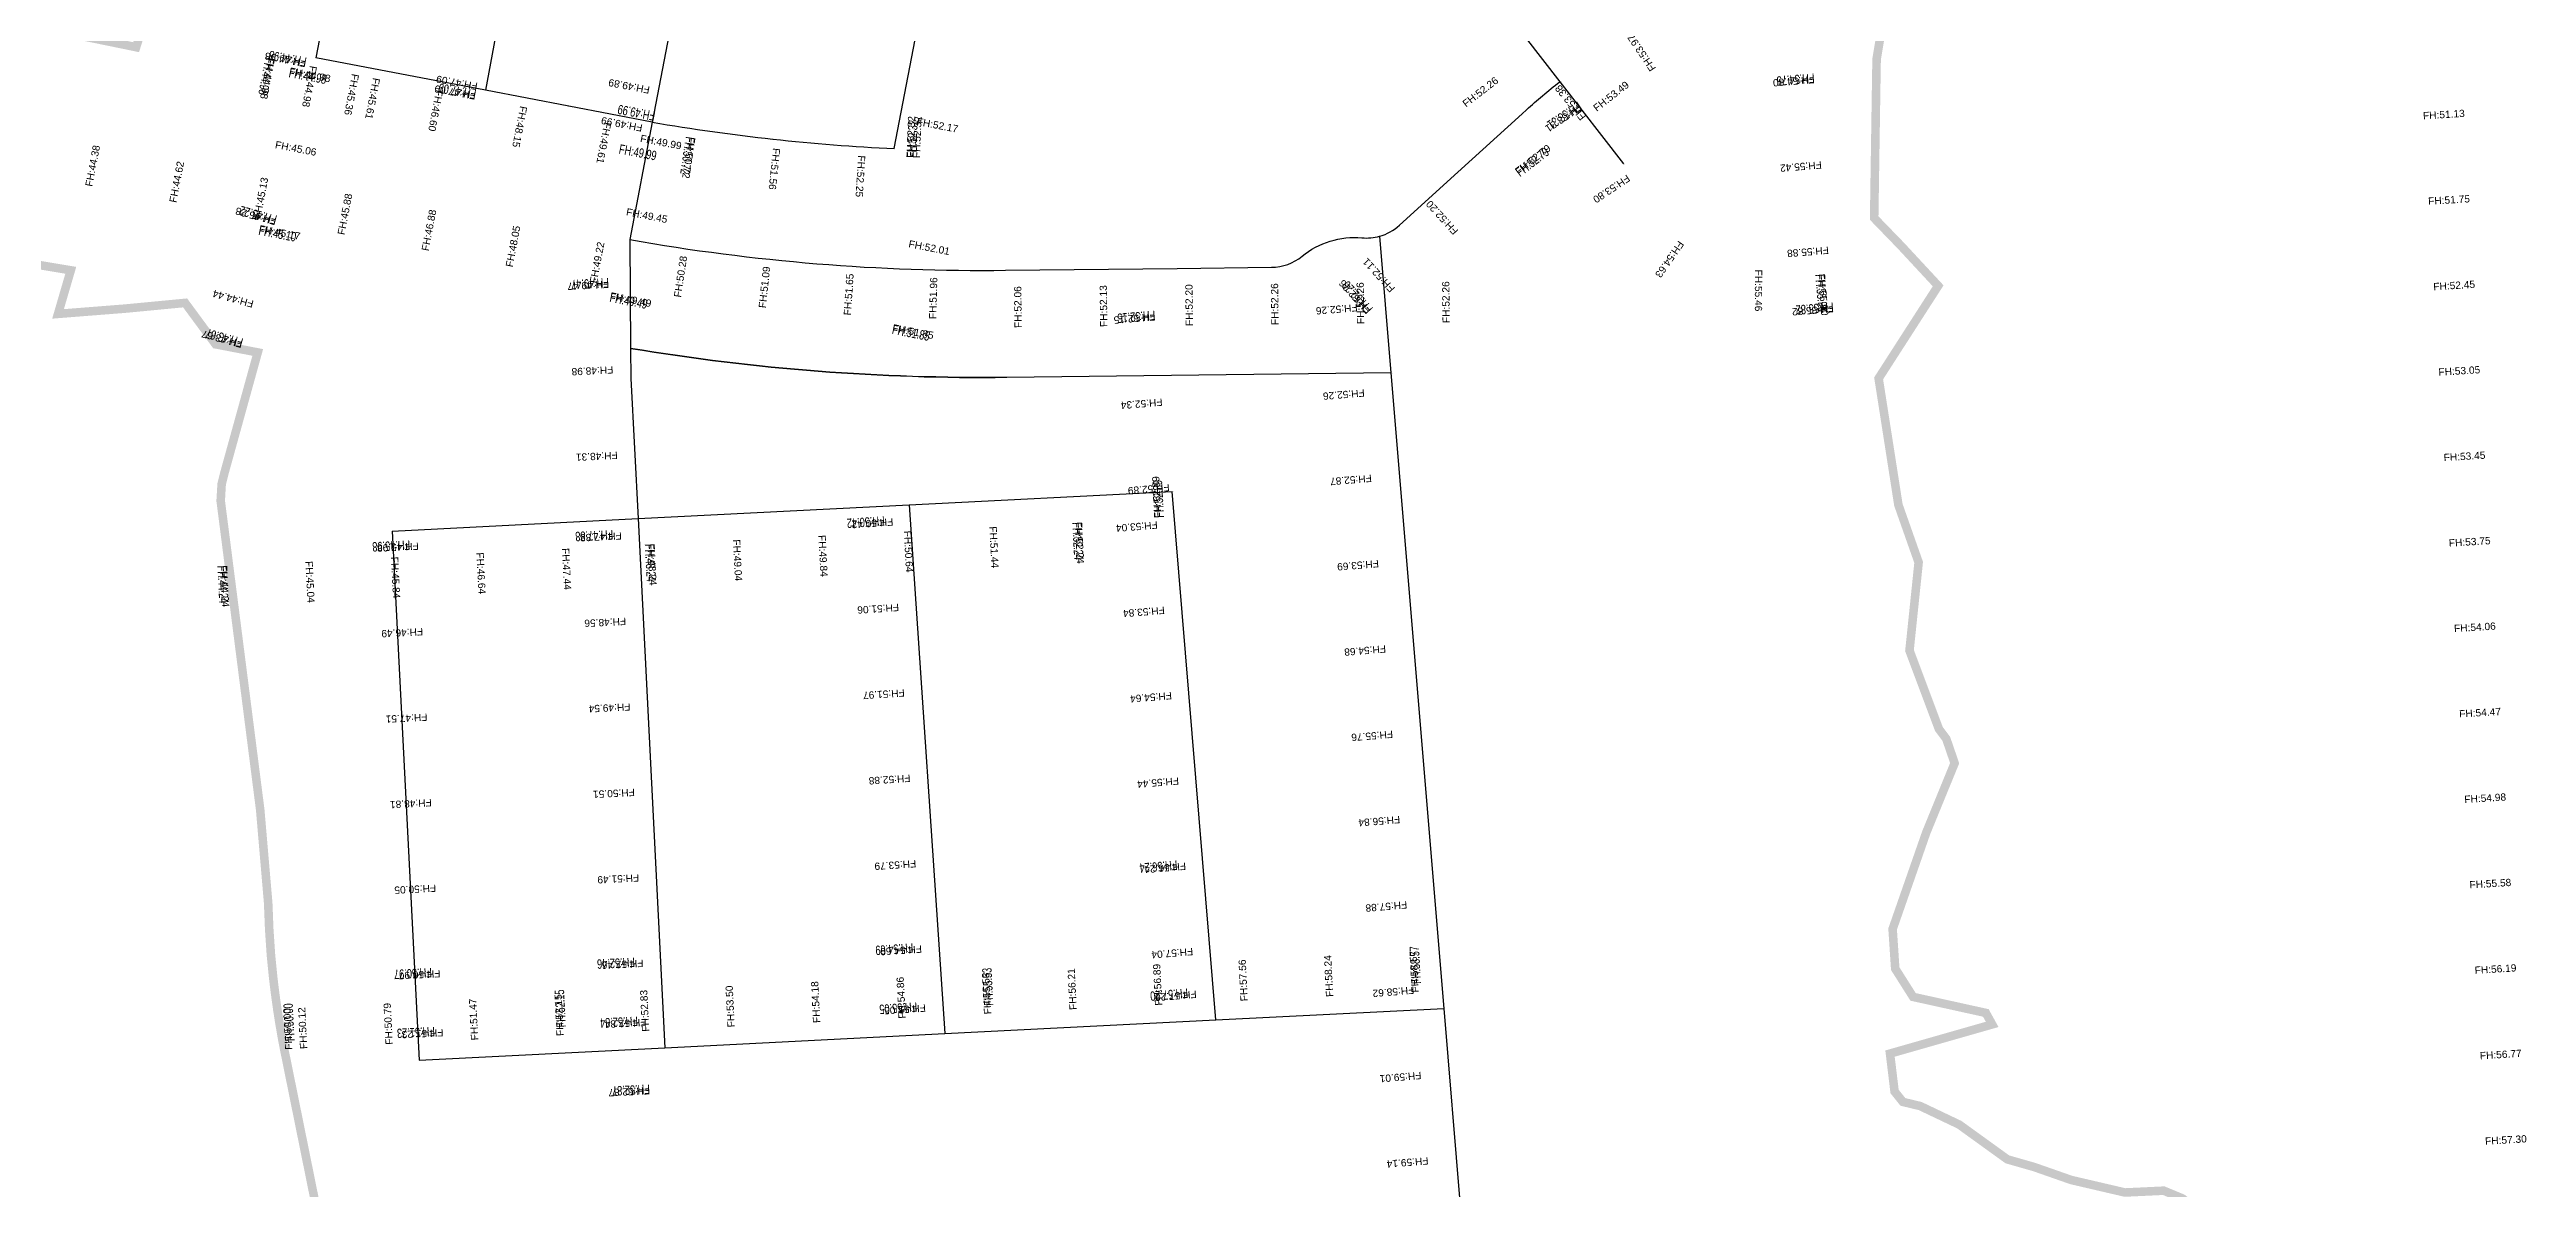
# Model space of a CAD drawing. Header units: millimetres. Extents: x 227572 to 269266, y 328772 to 433188.
# Drawn here: x 238001 to 238580, y 431996 to 432262 of the extents above; entities that cross this region are included whole.
import ezdxf
from ezdxf.enums import TextEntityAlignment as Align

# ---------------------------------------------------------------- set-up
doc = ezdxf.new("R2010")
doc.units = ezdxf.units.MM
doc.linetypes.add('PHANTOM2', pattern=[1.25, 0.625, -0.125, 0.125, -0.125, 0.125, -0.125])
for name, color, linetype in [('+++New_지구계(1안)', 1, 'Continuous'), ('L_diameter', 3, 'Continuous'), ('L_FH', 5, 'Continuous'), ('L_Junction', 1, 'Continuous'), ('L_pipeline', 4, 'Continuous'), ('L_Pipes', 2, 'Continuous'), ('도로체인계획고', 6, 'Continuous')]:
    doc.layers.add(name, color=color, linetype=linetype)
doc.styles.get("Standard").update_dxf_attribs({"font": 'arial.ttf'})

msp = doc.modelspace()

# ---------------------------------------------------------------- linework, layer by layer
at = {"layer": '+++New_지구계(1안)', "color": 1, "linetype": 'PHANTOM2', "ltscale": 40, "const_width": 2, "flags": 128}
for points in [[(237830.7, 432053.68), (237828.11, 432063.92), (237824.36, 432073.08), (237821.98, 432078.87), (237817.45, 432089.93), (237817.17, 432090.6), (237814.61, 432099.3), (237805.51, 432117.13), (237796.76, 432135.51), (237786.42, 432154.21), (237762.48, 432191.02), (237736.63, 432225.02), (237728.99, 432233.96), (237703.07, 432261.19), (237676.92, 432279.39), (237647.28, 432291.84), (237643.48, 432293.74), (237650.81, 432327.51), (237651.86, 432330.53), (237658.08, 432348.52), (237658.99, 432351.14), (237682.11, 432343.01), (237685.56, 432341.65), (237713.84, 432329.67), (237716.66, 432328.47), (237738.66, 432319.13), (237781.52, 432300.92), (237792.14, 432296.65), (237823.76, 432283.94), (237825.72, 432283.15), (237859.85, 432272.9), (237877.43, 432267.61), (237896.83, 432263.64), (237900.33, 432262.92), (237905.42, 432261.88), (237918.68, 432259.17), (237921.81, 432258.53), (237939.94, 432254.81), (237950.22, 432252.71), (237953.36, 432252.07), (237954.57, 432251.82), (237962.18, 432256.14), (237962.18, 432256.14), (237966.49, 432258.59), (237976.62, 432264.34), (237976.62, 432264.34), (237985.62, 432269.45), (237992.05, 432268.14), (237995.3, 432267.47), (238002.47, 432266), (238005.52, 432265.38), (238020.28, 432262.36), (238020.29, 432262.36), (238021.37, 432262.13), (238022.92, 432267.04), (238024.22, 432271.15), (238031.49, 432292.31), (238031.61, 432292.68), (238034.14, 432300.56), (238035.81, 432306.72), (238037.12, 432311.55), (238040.58, 432325.97), (238043.38, 432337.64), (238043.82, 432339.48), (238049, 432366.13), (238055.05, 432397.26), (238058.39, 432414.43), (238058.95, 432417.31), (238061.72, 432431.58), (238061.72, 432431.57), (238063.75, 432442.03), (238070.55, 432477.45), (238077.33, 432512.78), (238081.88, 432536.49), (238092.02, 432589.32), (238097.33, 432588.57), (238115.98, 432585.43), (238144.81, 432581.2), (238167.15, 432576.67), (238185.56, 432572.95), (238187.83, 432572.49), (238204.27, 432569.16), (238225.42, 432564.88), (238237.14, 432572.34), (238237.85, 432575.28), (238243.26, 432593.47), (238243.69, 432595.36), (238252.43, 432634.32), (238257.79, 432658.18), (238262.22, 432673.18), (238262.83, 432675.25), (238264.43, 432695.42), (238265.56, 432704.66), (238268.57, 432718.93), (238267.94, 432727.81), (238267.89, 432731.15), (238267.79, 432737.09), (238270.07, 432757), (238273.88, 432783.91), (238274.35, 432787.98), (238275.01, 432793.63), (238275.98, 432798.47), (238281.48, 432817.39), (238281.48, 432817.39), (238281.48, 432817.39), (238286.39, 432833.31), (238287.86, 432838.56), (238299.06, 432878.58), (238302.68, 432892.17), (238302.8, 432898.73), (238297.02, 432906.07), (238283.43, 432925.89), (238275.05, 432941.21), (238272.54, 432950.29), (238271.11, 432956.83), (238259.4, 432975.01), (238255.43, 432984.54), (238256.73, 432990.3), (238253.37, 432995.06), (238250.41, 432991.06), (238245.16, 432988.03), (238241.74, 432985.07), (238235.39, 432981.8), (238236.62, 432978.87), (238233.02, 432976.17), (238226.75, 432970.39), (238220.85, 432964.7), (238217.51, 432959.47), (238211.8, 432954.35), (238196.13, 432935.54), (238187.99, 432924.06), (238185.6, 432920.69), (238179.62, 432916.05), (238175.29, 432912.29), (238171.27, 432907.88), (238158.34, 432901.83), (238151.59, 432896.6), (238151.44, 432896.46), (238157.82, 432935.33), (238159.39, 432944.88), (238162.5, 432963.88), (238163.32, 432968.87), (238163.32, 432968.87), (238180.35, 433072.61), (238180.49, 433073.65), (238181.41, 433072.82), (238191.77, 433070.68), (238203.41, 433068.28), (238208.68, 433067.19), (238232.6, 433063.28), (238241.85, 433061.77), (238258.11, 433059.24), (238263.1, 433058.46), (238264.34, 433058.79), (238268.12, 433059.8), (238275.13, 433061.68), (238288.01, 433054.93), (238290.11, 433053.29), (238299.47, 433045.98), (238329.65, 433008.67), (238343.87, 432986.43), (238355.52, 432971.2), (238371.4, 432940.88), (238387.79, 432897.43), (238391.54, 432887.51), (238391.54, 432887.51), (238392.91, 432883.87), (238394.87, 432878.66), (238398.45, 432869.85), (238398.99, 432869.08), (238420.71, 432837.94), (238444.42, 432821.37), (238463.28, 432813.68), (238480.85, 432807.02), (238483.78, 432806.21), (238483.83, 432805.77), (238484.79, 432805.37), (238490.12, 432803.9), (238493.87, 432802.88), (238500.24, 432705.44), (238505.97, 432617.55), (238506.06, 432616.22), (238506.51, 432609.33), (238506.65, 432607.2), (238506.65, 432607.2), (238507.04, 432601.22), (238508.3, 432581.89), (238509.43, 432564.6), (238509.43, 432564.6), (238509.64, 432561.47), (238510.94, 432541.49), (238510.94, 432541.49), (238511.05, 432539.85), (238511.36, 432534.98), (238508.41, 432534.81), (238507.16, 432519.88), (238507.62, 432508.72), (238508.29, 432497.82), (238509.72, 432483.69), (238510.08, 432480.16), (238508.39, 432461.8), (238510.13, 432433.57), (238510.94, 432418.65), (238512.88, 432403.63), (238512.23, 432398.76), (238510.34, 432383.75), (238506.68, 432381.06), (238507.63, 432378.03), (238508.33, 432375.14), (238506.5, 432367.78), (238506.04, 432365.92), (238499.41, 432347.98), (238495.32, 432341.35), (238493.45, 432338.23), (238480.29, 432316.3), (238478.6, 432313.48), (238475.63, 432310.14), (238475.62, 432310.13), (238461.65, 432294.83), (238445.39, 432281.14), (238444.81, 432280.66), (238429.28, 432267.07), (238427.99, 432259.33), (238427.87, 432251.83), (238427.42, 432222.21), (238433.69, 432215.73), (238442.37, 432206.38), (238428.46, 432184.76), (238433.08, 432155.2), (238437.81, 432141.77), (238435.67, 432121.18), (238442.54, 432102.86), (238444.27, 432100.54), (238446.22, 432094.86), (238439.58, 432078.63), (238431.73, 432056.12), (238432.34, 432046.85), (238436.51, 432040.26), (238453.51, 432036.51), (238454.99, 432033.83), (238431.12, 432027.01), (238432.19, 432018.15), (238434.13, 432015.73), (238438.19, 432014.75), (238447.29, 432010.42), (238458.54, 432002.3), (238464.84, 432000.5), (238473.43, 431997.49), (238486.01, 431994.56), (238495.07, 431994.99), (238499.43, 431993.18), (238513.9, 431981.89), (238526.7, 431972.96), (238540.09, 431951.32), (238541.43, 431943.48), (238542.77, 431935.16), (238545.56, 431915.11), (238547.24, 431903.97), (238548.82, 431893.64), (238550.09, 431877.64), (238552.53, 431879.39), (238552.72, 431875.95), (238554.32, 431847.17), (238555.66, 431822.94), (238561.51, 431717.83), (238562.69, 431696.59), (238565.51, 431645.08), (238567.17, 431614.87), (238568.52, 431590.24), (238569.04, 431580.76), (238570.43, 431555.29), (238570.88, 431547.17), (238571.03, 431544.43), (238572.07, 431525.4), (238572.19, 431523.2), (238573.2, 431504.71), (238572.69, 431503.52), (238573.41, 431503.37), (238573.63, 431475.86), (238574.03, 431448.27), (238574.2, 431436.43), (238574.22, 431431.74), (238574.23, 431429.89), (238574.15, 431423.34), (238573.96, 431416.8), (238573.65, 431410.26), (238573.22, 431403.73), (238572.68, 431397.21), (238572.03, 431390.7), (238570.57, 431379.01), (238566.35, 431349.62), (238561.62, 431316.69), (238561.62, 431316.69), (238554.78, 431270.44), (238545.56, 431227.89), (238543.11, 431232.63), (238543.05, 431239.34), (238543.04, 431240), (238543, 431244.93), (238542.88, 431258.4), (238542.8, 431267.05), (238542.6, 431292.24), (238539.12, 431310.14), (238537.32, 431318.8), (238535.43, 431322.1), (238523.78, 431342.48), (238522.56, 431342.48), (238516.21, 431342.5), (238500.81, 431342.54), (238462.83, 431361.09), (238460.38, 431362.29), (238457.1, 431363.82), (238457.1, 431363.82), (238452.02, 431366.2), (238444.39, 431369.92), (238436.8, 431374.36), (238432.13, 431377.09), (238412.58, 431382), (238374.25, 431388.05), (238368.15, 431382.82), (238368.15, 431382.82), (238318.78, 431340.45), (238299.87, 431356.29), (238292.84, 431347.49), (238272.8, 431322.4), (238218.31, 431314.72), (238218.3, 431314.72), (238218.3, 431314.72), (238204.9, 431312.31), (238190.64, 431309.74), (238180.21, 431307.83), (238176.13, 431307.09), (238173.91, 431306.68), (238169.31, 431306.91), (238154.92, 431304.86), (238152.56, 431304.52), (238140.13, 431254.54), (238093.37, 431256.25), (238084.73, 431256.56), (238071.76, 431257.04), (238046.39, 431235.45), (238033.03, 431232.45), (238030.82, 431231.96), (238029.86, 431231.74), (238015.26, 431228.47), (237982.47, 431232.35), (237933.02, 431213.7), (237905.36, 431189.41), (237901.96, 431186.42), (237896.6, 431181.71), (237884.05, 431171.62), (237881.78, 431169.92), (237880.51, 431168.96), (237880.25, 431174.85), (237880.25, 431174.85), (237877.99, 431224.26), (237877.73, 431231.36), (237877.67, 431232.93), (237876.74, 431264.77), (237874.78, 431298.82), (237874.64, 431302.44), (237874.34, 431310.02), (237873.65, 431343.87), (237873.11, 431356.49), (237873.11, 431356.49), (237872, 431382.85), (237871.66, 431391.88), (237871.06, 431408.08), (237870.81, 431414.82), (237870.59, 431420.79), (237869.75, 431437.55), (237869.75, 431437.55), (237869.7, 431451.02), (237869.5, 431454.84), (237869.34, 431458.66), (237868.95, 431467.66), (237868.86, 431469.87), (237868.67, 431472.92), (237867.7, 431488.3), (237866.33, 431507.75), (237865.7, 431516.7), (237865.1, 431528.3), (237864.86, 431532.85), (237864.03, 431572.68), (237864.18, 431572.38), (237863.93, 431577.3), (237863.05, 431609.63), (237858.9, 431666.47), (237855.6, 431721.74), (237853.75, 431752.12), (237855.03, 431754.66), (237858.21, 431760.96), (237857.63, 431768.63), (237857.66, 431768.66), (237856.68, 431782.33), (237853.37, 431827.27), (237853.37, 431827.27), (237853.22, 431829.34), (237851.66, 431850.27), (237851.26, 431855.65), (237850.35, 431867.83), (237847.91, 431897.35), (237848.85, 431898.21), (237847.64, 431904.25), (237847.14, 431906.72), (237846.81, 431914.29), (237845.5, 431931.31), (237839.9, 431950.26), (237839.11, 431974.09), (237834.94, 432002.14), (237831.07, 432027.5), (237830.96, 432035.07), (237830.96, 432035.07), (237830.7, 432053.68)], [(238220.71, 431754.89), (238232.86, 431769.58), (238247.59, 431781.89), (238256.43, 431787.08), (238258.65, 431793.28), (238258.85, 431799.1), (238259.71, 431804.78), (238267.47, 431816.89), (238262.81, 431820.22), (238257.93, 431821.55), (238251.68, 431823.83), (238247.86, 431819.57), (238213.53, 431834.82), (238187.97, 431836.6), (238171.57, 431869.19), (238159.99, 431883.34), (238154.97, 431889.47), (238144.18, 431887.89), (238125.1, 431885.8), (238104.31, 431883.52), (238094.85, 431882.48), (238091.96, 431891.7), (238087.17, 431906.97), (238079.6, 431931.09), (238073.25, 431950.14), (238073.05, 431950.75), (238072.79, 431951.52), (238072.49, 431952.47), (238072.18, 431953.42), (238071.89, 431954.38), (238071.59, 431955.34), (238071.31, 431956.29), (238071.02, 431957.25), (238070.74, 431958.21), (238070.47, 431959.17), (238070.2, 431960.14), (238069.94, 431961.1), (238069.68, 431962.07), (238069.43, 431963.04), (238069.18, 431964), (238068.93, 431964.97), (238068.69, 431965.94), (238068.46, 431966.92), (238068.23, 431967.89), (238068, 431968.86), (238067.78, 431969.84), (238067.57, 431970.82), (238067.35, 431971.79), (238067.15, 431972.77), (238066.95, 431973.75), (238062.93, 431993.64), (238056.18, 432026.98), (238055.96, 432028.07), (238055.77, 432029.05), (238055.58, 432030.03), (238055.4, 432031.02), (238055.23, 432032), (238055.06, 432032.99), (238054.89, 432033.97), (238054.73, 432034.96), (238054.58, 432035.95), (238054.42, 432036.94), (238054.28, 432037.93), (238054.14, 432038.92), (238054, 432039.91), (238053.87, 432040.9), (238053.74, 432041.89), (238053.62, 432042.88), (238053.62, 432042.88), (238053.4, 432044.73), (238052.87, 432050.05), (238052.47, 432056.04), (238052.23, 432062.15), (238050.92, 432077.45), (238050.36, 432084.01), (238049.13, 432093.61), (238047.46, 432106.71), (238044.45, 432130.24), (238044.45, 432130.24), (238044.45, 432130.24), (238041.93, 432149.92), (238041.13, 432156.14), (238041.36, 432160.11), (238041.97, 432162.55), (238049.79, 432190.82), (238039.94, 432192.72), (238032.82, 432202.39), (238018.76, 432201.05), (238003.13, 432199.82), (238006.11, 432210.01), (237971.34, 432215.81), (237969.44, 432209.32), (237959.74, 432225.2), (237936.79, 432229.5), (237934.34, 432209.79), (237931.57, 432187.55), (237930.85, 432184.23), (237929.32, 432180.44), (237927.25, 432177.01), (237924.66, 432173.95), (237922.16, 432171.82), (237910.54, 432163.74), (237932.96, 432133.34), (237940.36, 432132.5), (237950.03, 432132.13), (237949.49, 432127.8), (237948.98, 432123.16), (237948.56, 432118.51), (237948.22, 432113.85), (237947.96, 432109.19), (237947.78, 432104.53), (237947.68, 432099.86), (237947.67, 432095.19), (237947.74, 432090.52), (237947.88, 432085.85), (237948.11, 432081.19), (237948.42, 432076.53), (237948.81, 432071.88), (237949.29, 432067.23), (237949.84, 432062.6), (237950.47, 432057.97), (237951.19, 432053.36), (237951.98, 432048.76), (237952.86, 432044.18), (237953.82, 432039.6), (237954.85, 432035.05), (237955.97, 432030.52), (237957.16, 432026.01), (237958.46, 432021.4), (237960.82, 432013.78), (237965.28, 432000.13), (237973.16, 431976.05), (237986.18, 431936.23), (237988.45, 431929.46), (237990.91, 431922.55), (237994.27, 431913.7), (238004, 431888.91), (238008.34, 431875.57), (238013.27, 431860.37), (238056.4, 431727.6), (238068.33, 431689.23), (238069.52, 431685.38), (238071.23, 431679.87), (238089.53, 431620.98), (238105.43, 431571), (238118.33, 431529.12), (238118.93, 431526.82), (238124.02, 431506.73), (238129.81, 431483.91), (238136.19, 431485.53), (238154.64, 431490.21), (238159.27, 431491.38), (238163.74, 431492.51), (238152.85, 431535.42), (238151.84, 431539.17), (238151.25, 431541.13), (238138.83, 431581.45), (238124.78, 431625.63), (238122.92, 431631.48), (238117.4, 431649.24), (238117.37, 431649.34), (238119.96, 431645.5), (238120.47, 431644.64), (238130.28, 431649.31), (238130.54, 431649.63), (238132.14, 431651.62), (238134.64, 431653.76), (238139.51, 431656.5), (238159.19, 431667.57), (238167.79, 431669.38), (238170.23, 431671.27), (238179.78, 431686.07), (238190.83, 431687.62), (238210.03, 431715.98), (238215.49, 431749.05), (238220.71, 431754.89)]]:
    msp.add_lwpolyline(points, dxfattribs=at)
at = {"layer": 'L_pipeline'}
msp.add_line((238314.53, 432186.02), (238224.79, 432185), dxfattribs=at)
msp.add_line((238314.53, 432186.02), (238224.79, 432185), dxfattribs=at)
msp.add_line((238314.53, 432186.02), (238224.79, 432185), dxfattribs=at)
msp.add_line((238314.53, 432186.02), (238224.79, 432185), dxfattribs=at)
for points in [[(238124.09, 432575.99), (238082.1, 432357.19), (238063.38, 432259.67)], [(238161.69, 432569), (238102.99, 432252.08)], [(238151.37, 432293.69), (238141.95, 432244.62)], [(238198.5, 432238.44), (238207.06, 432283.02)], [(238337.21, 432275.66), (238353.98, 432254.05)], [(238102.99, 432252.08), (238063.38, 432259.67)], [(238141.95, 432244.62), (238102.99, 432252.08)], [(238353.98, 432254.05), (238368.87, 432234.86)], [(238141.95, 432244.62), (238136.68, 432217.17)], [(238136.68, 432217.17), (238136.91, 432191.76)], [(238311.87, 432217.96), (238314.53, 432186.02)], [(238136.91, 432191.76), (238136.98, 432184.7), (238138.64, 432151.99)], [(238314.53, 432186.02), (238326.86, 432037.58)], [(238202.01, 432155.21), (238263.4, 432158.33)], [(238273.65, 432034.9), (238263.4, 432158.33)], [(238081.22, 432149.07), (238138.64, 432151.99)], [(238138.64, 432151.99), (238202.01, 432155.21)], [(238138.64, 432151.99), (238144.92, 432028.36)], [(238202.01, 432155.21), (238210.28, 432031.68)], [(238081.22, 432149.07), (238087.5, 432025.44)], [(238273.65, 432034.9), (238326.86, 432037.58)], [(238326.86, 432037.58), (238343.11, 431841.89), (238359.14, 431649.02)], [(238144.92, 432028.36), (238210.28, 432031.68)], [(238210.28, 432031.68), (238273.65, 432034.9)], [(238087.5, 432025.44), (238144.92, 432028.36)]]:
    msp.add_lwpolyline(points, dxfattribs=at)
for points in [[(238311.87, 432217.96, 0.11736), (238316.53, 432220.54), (238330.17, 432232.93), (238345.19, 432246.59), (238346.21, 432247.52, -0.009634), (238349.95, 432250.8, -0.010011), (238353.98, 432254.05)], [(238141.95, 432244.62, 0.031031), (238198.5, 432238.44)], [(238136.68, 432217.17, 0.046475), (238224.5, 432210), (238264.59, 432210.45), (238286.63, 432210.7), (238286.6, 432210.7, 0.17046), (238293.77, 432213.31, -0.197203), (238307.74, 432217.59, 0.090951), (238311.87, 432217.96, 0.090951)], [(238314.53, 432186.02), (238224.79, 432185, -0.044153), (238136.91, 432191.76)]]:
    msp.add_lwpolyline(points, format="xyb", dxfattribs=at)
msp.add_arc((238219.09, 432684.97), 500, 260.5405, 270.65299, dxfattribs=at)
msp.add_arc((238219.09, 432684.97), 500, 260.5405, 270.65299, dxfattribs=at)
msp.add_arc((238219.09, 432684.97), 500, 260.5405, 270.65299, dxfattribs=at)
msp.add_arc((238219.09, 432684.97), 500, 260.5405, 270.65299, dxfattribs=at)

# ---------------------------------------------------------------- texts
at = {"layer": 'L_diameter'}
for s, rotation, p in [('100', 169.15428, (238083.19, 432255.88)), ('80', 79.13523, (238202.78, 432260.73)), ('100', 169.15428, (238122.47, 432248.35)), ('80', 307.81776, (238361.43, 432244.46)), ('80', 353.76901, (238170.13, 432240.65)), ('200', 40.60034, (238333.14, 432235.64)), ('150', 259.13523, (238139.31, 432230.89)), ('200', 0.2598, (238224.93, 432210)), ('100', 270.52126, (238136.8, 432204.47)), ('200', 274.74881, (238313.2, 432201.99)), ('200', 178.14781, (238225.53, 432185.01)), ('100', 272.4849, (238137.63, 432171.87)), ('80', 2.90815, (238170.33, 432153.6)), ('80', 2.90815, (238232.7, 432156.77)), ('80', 2.90815, (238109.93, 432150.53)), ('200', 274.74881, (238320.69, 432111.8)), ('80', 94.74881, (238268.52, 432096.61)), ('80', 272.90815, (238141.78, 432090.18)), ('80', 273.82872, (238206.15, 432093.44)), ('80', 272.90815, (238084.36, 432087.26)), ('100', 2.88224, (238300.25, 432036.24)), ('80', 2.90815, (238177.6, 432030.02)), ('80', 2.90815, (238241.96, 432033.29)), ('80', 2.90815, (238116.21, 432026.9))]:
    msp.add_text(s, height=0.1, rotation=rotation, dxfattribs=at).set_placement(p, align=Align.TOP_LEFT)
at = {"layer": 'L_FH'}
for s, p in [('44.98', (238063.38, 432259.67)), ('47.09', (238102.99, 432252.08)), ('53.31', (238353.98, 432254.05)), ('49.99', (238141.95, 432244.62)), ('52.32', (238198.5, 432238.44)), ('53.80', (238368.87, 432234.86)), ('49.47', (238136.68, 432217.17)), ('52.11', (238311.87, 432217.96)), ('48.98', (238136.91, 432191.76)), ('52.26', (238314.53, 432186.02)), ('52.89', (238263.4, 432158.33)), ('48.24', (238138.64, 432151.99)), ('50.64', (238202.01, 432155.21)), ('45.84', (238081.22, 432149.07)), ('58.57', (238326.86, 432037.58)), ('55.05', (238210.28, 432031.68)), ('57.56', (238273.65, 432034.9)), ('50.79', (238087.5, 432025.44)), ('52.87', (238144.92, 432028.36))]:
    msp.add_text(s, height=0.1, dxfattribs=at).set_placement(p, align=Align.TOP_LEFT)
at = {"layer": 'L_Junction'}
for s, p in [('J11', (238063.38, 432259.67)), ('J12', (238102.99, 432252.08)), ('J55', (238353.98, 432254.05)), ('J19', (238141.95, 432244.62)), ('J21', (238198.5, 432238.44)), ('J34', (238368.87, 432234.86)), ('J57', (238136.68, 432217.17)), ('J60', (238311.87, 432217.96)), ('J59', (238136.91, 432191.76)), ('J62', (238314.53, 432186.02)), ('J04', (238263.4, 432158.33)), ('J58', (238138.64, 432151.99)), ('J15', (238202.01, 432155.21)), ('J25', (238081.22, 432149.07)), ('J61', (238326.86, 432037.58)), ('J14', (238210.28, 432031.68)), ('J45', (238273.65, 432034.9)), ('J24', (238087.5, 432025.44)), ('J10', (238144.92, 432028.36))]:
    msp.add_text(s, height=0.1, dxfattribs=at).set_placement(p)
at = {"layer": 'L_Pipes'}
for s, rotation, p in [('P040', 169.15428, (238083.19, 432255.88)), ('P049', 79.13523, (238202.78, 432260.73)), ('P039', 169.15428, (238122.47, 432248.35)), ('P069', 307.81776, (238361.43, 432244.46)), ('P048', 353.76901, (238170.13, 432240.65)), ('P093', 40.60034, (238333.14, 432235.64)), ('P011', 259.13523, (238139.31, 432230.89)), ('P092', 0.2598, (238224.93, 432210)), ('P095', 270.52126, (238136.8, 432204.47)), ('P097', 274.74881, (238313.2, 432201.99)), ('P001', 178.14781, (238225.53, 432185.01)), ('P096', 272.4849, (238137.63, 432171.87)), ('P021', 2.90815, (238170.33, 432153.6)), ('P022', 2.90815, (238232.7, 432156.77)), ('P020', 2.90815, (238109.93, 432150.53)), ('P098', 274.74881, (238320.69, 432111.8)), ('P023', 94.74881, (238268.52, 432096.61)), ('P037', 272.90815, (238141.78, 432090.18)), ('P043', 273.82872, (238206.15, 432093.44)), ('P054', 272.90815, (238084.36, 432087.26)), ('P081', 2.88224, (238300.25, 432036.24)), ('P018', 2.90815, (238177.6, 432030.02)), ('P019', 2.90815, (238241.96, 432033.29)), ('P017', 2.90815, (238116.21, 432026.9))]:
    msp.add_text(s, height=0.1, rotation=rotation, dxfattribs=at).set_placement(p)
at = {"layer": '도로체인계획고'}
for s, rotation, p in [('FH:53.97', 123.91674, (238376.54, 432257.22)), ('FH:44.98', 259.15427, (238052.16, 432259.78)), ('FH:44.98', 169.13523, (238061.23, 432259.1)), ('FH:44.98', 349.13523, (238057.03, 432255.75)), ('FH:44.98', 259.15428, (238061.98, 432257.9)), ('FH:45.36', 259.15427, (238071.8, 432256.02)), ('FH:45.61', 259.15428, (238076.71, 432255.08)), ('FH:46.60', 259.15427, (238091.44, 432252.25)), ('FH:47.09', 169.50703, (238100.85, 432251.52)), ('FH:47.09', 169.50703, (238101.27, 432253.77)), ('FH:49.89', 169.13523, (238141.5, 432252.91)), ('FH:52.26', 37.81776, (238332.08, 432248.01)), ('FH:53.38', 128.82089, (238360.16, 432245.9)), ('FH:53.49', 37.81776, (238362.62, 432247)), ('FH:54.80', 184.74881, (238413.44, 432255.43)), ('FH:48.15', 259.15427, (238111.08, 432248.49)), ('FH:49.61', 259.15427, (238130.73, 432244.73)), ('FH:49.99', 169.13523, (238139.8, 432244.05)), ('FH:52.32', 87.78995, (238203.03, 432236.25)), ('FH:52.32', 87.78995, (238204.5, 432236.19)), ('FH:52.17', 349.13523, (238203.64, 432243.99)), ('FH:53.31', 213.91674, (238358.48, 432249.04)), ('FH:51.13', 3.46372, (238555.68, 432245.26)), ('FH:44.38', 79.15441, (238011.13, 432229.46)), ('FH:45.06', 349.13523, (238053.73, 432238.57)), ('FH:49.99', 349.13523, (238139.03, 432240.04)), ('FH:50.72', 261.4584, (238150.38, 432241.25)), ('FH:51.56', 264.00488, (238170.16, 432238.63)), ('FH:52.79', 37.81776, (238344.34, 432232.21)), ('FH:44.62', 79.15441, (238030.77, 432225.7)), ('FH:52.25', 266.55135, (238190.04, 432236.9)), ('FH:55.42', 184.74881, (238415.1, 432235.49)), ('FH:45.13', 79.15441, (238050.41, 432221.93)), ('FH:45.88', 79.15441, (238070.06, 432218.17)), ('FH:53.80', 213.91674, (238369.64, 432232.45)), ('FH:51.75', 3.46372, (238556.89, 432225.3)), ('FH:45.28', 164.5962, (238054.28, 432222.16)), ('FH:46.88', 79.15441, (238089.7, 432214.41)), ('FH:49.45', 349.13523, (238135.74, 432222.87)), ('FH:52.20', 132.2864, (238330.39, 432219.28)), ('FH:45.17', 349.13523, (238049.96, 432218.92)), ('FH:48.05', 79.15441, (238109.34, 432210.64)), ('FH:49.22', 79.15441, (238128.98, 432206.88)), ('FH:52.01', 349.13523, (238201.71, 432215.4)), ('FH:54.63', 235.1745, (238381.71, 432217.07)), ('FH:55.88', 184.74881, (238416.75, 432215.56)), ('FH:50.28', 81.43731, (238148.67, 432203.58)), ('FH:51.09', 83.78791, (238168.47, 432201.1)), ('FH:52.11', 132.2864, (238315.59, 432205.82)), ('FH:55.46', 269.89921, (238399.56, 432210.18)), ('FH:44.44', 164.5962, (238048.97, 432202.88)), ('FH:49.47', 182.90815, (238131.81, 432207.59)), ('FH:49.49', 349.13523, (238131.97, 432203.23)), ('FH:51.65', 86.1385, (238188.36, 432199.43)), ('FH:51.96', 88.4891, (238208.3, 432198.58)), ('FH:52.06', 90.65299, (238228.28, 432196.54)), ('FH:52.13', 90.65299, (238248.28, 432196.77)), ('FH:52.20', 90.65299, (238268.28, 432196.99)), ('FH:52.26', 90.65299, (238288.28, 432197.22)), ('FH:52.26', 132.2864, (238310.03, 432200.77)), ('FH:52.26', 90.65299, (238308.28, 432197.45)), ('FH:52.26', 90.65299, (238328.28, 432197.68)), ('FH:55.90', 274.74882, (238414.24, 432209.1)), ('FH:52.45', 3.46372, (238558.09, 432205.33)), ('FH:52.15', 184.74881, (238259.43, 432200)), ('FH:52.26', 184.74881, (238306.66, 432202.15)), ('FH:55.82', 184.74881, (238417.89, 432201.92)), ('FH:43.67', 164.5962, (238046.37, 432193.46)), ('FH:51.85', 349.13523, (238197.94, 432195.76)), ('FH:48.98', 182.90815, (238132.82, 432187.62)), ('FH:53.05', 3.46372, (238559.3, 432185.37)), ('FH:52.26', 184.74881, (238308.32, 432182.22)), ('FH:52.34', 184.74881, (238261.09, 432180.07)), ('FH:48.31', 182.90815, (238133.84, 432167.65)), ('FH:53.45', 3.46372, (238560.51, 432165.41)), ('FH:52.89', 184.74881, (238262.74, 432160.14)), ('FH:52.89', 92.90818, (238260.9, 432152.19)), ('FH:52.87', 184.74881, (238309.98, 432162.28)), ('FH:50.42', 183.82872, (238198.21, 432152.07)), ('FH:45.98', 182.90815, (238087.36, 432146.42)), ('FH:47.88', 182.90815, (238134.79, 432148.83)), ('FH:47.88', 182.90815, (238134.79, 432148.83)), ('FH:48.24', 272.90815, (238140.81, 432146.09)), ('FH:49.04', 272.90815, (238160.79, 432147.1)), ('FH:49.84', 272.90815, (238180.76, 432148.12)), ('FH:50.64', 272.90815, (238200.73, 432149.13)), ('FH:51.44', 272.90815, (238220.71, 432150.15)), ('FH:52.24', 272.90815, (238240.68, 432151.16)), ('FH:53.04', 184.74881, (238259.96, 432151.38)), ('FH:53.75', 3.46372, (238561.72, 432145.44)), ('FH:44.24', 272.90815, (238040.94, 432141.02)), ('FH:45.04', 272.90815, (238060.91, 432142.03)), ('FH:45.84', 272.90815, (238080.89, 432143.05)), ('FH:46.64', 272.90815, (238100.86, 432144.06)), ('FH:47.44', 272.90815, (238120.84, 432145.07)), ('FH:53.69', 184.74881, (238311.63, 432142.35)), ('FH:48.56', 182.90815, (238135.81, 432128.85)), ('FH:51.06', 183.82872, (238199.55, 432132.11)), ('FH:53.84', 184.74881, (238261.61, 432131.45)), ('FH:46.49', 182.90815, (238088.38, 432126.44)), ('FH:54.06', 3.46372, (238562.93, 432125.48)), ('FH:54.68', 184.74881, (238313.29, 432122.42)), ('FH:51.97', 183.82872, (238200.88, 432112.15)), ('FH:54.64', 184.74881, (238263.27, 432111.51)), ('FH:47.51', 182.90815, (238089.39, 432106.47)), ('FH:49.54', 182.90815, (238136.82, 432108.88)), ('FH:54.47', 3.46372, (238564.14, 432105.52)), ('FH:55.76', 184.74881, (238314.94, 432102.49)), ('FH:50.51', 182.90815, (238137.84, 432088.9)), ('FH:52.88', 183.82872, (238202.22, 432092.2)), ('FH:55.44', 184.74881, (238264.92, 432091.58)), ('FH:54.98', 3.46372, (238565.34, 432085.55)), ('FH:48.81', 182.90815, (238090.4, 432086.5)), ('FH:56.84', 184.74881, (238316.6, 432082.56)), ('FH:53.79', 183.82872, (238203.56, 432072.24)), ('FH:56.24', 184.74881, (238266.58, 432071.65)), ('FH:50.05', 182.90815, (238091.42, 432066.52)), ('FH:51.49', 182.90815, (238138.85, 432068.93)), ('FH:55.58', 3.46372, (238566.55, 432065.59)), ('FH:57.88', 184.74881, (238318.25, 432062.63)), ('FH:52.46', 182.90815, (238139.86, 432048.96)), ('FH:54.69', 183.82872, (238204.89, 432052.29)), ('FH:57.04', 184.74881, (238268.24, 432051.72)), ('FH:56.89', 92.90815, (238261.11, 432038.26)), ('FH:57.56', 92.90815, (238281.09, 432039.28)), ('FH:58.24', 92.90815, (238301.06, 432040.29)), ('FH:58.57', 92.90815, (238321.04, 432041.31)), ('FH:56.19', 3.46372, (238567.76, 432045.63)), ('FH:50.97', 182.90815, (238092.43, 432046.55)), ('FH:52.83', 92.90815, (238141.27, 432032.17)), ('FH:53.50', 92.90815, (238161.24, 432033.19)), ('FH:54.18', 92.90815, (238181.22, 432034.2)), ('FH:54.86', 92.90815, (238201.19, 432035.22)), ('FH:55.53', 92.90815, (238221.16, 432036.23)), ('FH:56.21', 92.90815, (238241.14, 432037.25)), ('FH:57.20', 184.74881, (238269.06, 432041.74)), ('FH:58.62', 184.74881, (238319.91, 432042.7)), ('FH:50.00', 92.90815, (238057.9, 432027.94)), ('FH:50.12', 92.90815, (238061.37, 432028.12)), ('FH:50.79', 92.90815, (238081.35, 432029.13)), ('FH:51.47', 92.90815, (238101.32, 432030.15)), ('FH:52.15', 92.90815, (238121.29, 432031.16)), ('FH:55.05', 183.82872, (238205.81, 432038.51)), ('FH:51.23', 182.90815, (238093.13, 432032.77)), ('FH:52.84', 182.90815, (238140.56, 432035.18)), ('FH:52.84', 182.90815, (238140.56, 432035.18)), ('FH:56.77', 3.46372, (238568.97, 432025.66)), ('FH:52.87', 182.90815, (238141.38, 432019.2)), ('FH:59.01', 184.74881, (238321.57, 432022.77)), ('FH:57.30', 3.46372, (238570.18, 432005.7)), ('FH:59.14', 184.74881, (238323.22, 432002.83))]:
    msp.add_text(s, height=1.7, rotation=rotation, dxfattribs=at).set_placement(p)
at = {"layer": '도로체인계획고', "color": 250, "width": 0.7}
for s, rotation, p in [('FH:44.98', 259.15427, (238051.57, 432259.89)), ('FH:44.98', 169.13523, (238061.34, 432259.69)), ('FH:44.98', 349.13523, (238056.91, 432255.16)), ('FH:54.75', 184.74881, (238413.39, 432256.02)), ('FH:47.09', 169.50703, (238100.96, 432252.11)), ('FH:49.99', 169.13523, (238142.82, 432247.07)), ('FH:52.32', 87.78995, (238203.63, 432236.23)), ('FH:53.31', 213.91674, (238358.14, 432249.54)), ('FH:49.99', 349.13523, (238134.03, 432237.31)), ('FH:50.72', 261.4584, (238149.79, 432241.34)), ('FH:52.79', 37.81776, (238344.71, 432231.74)), ('FH:45.22', 164.5962, (238054.44, 432222.74)), ('FH:45.10', 349.13523, (238049.84, 432218.33)), ('FH:49.47', 182.90815, (238131.78, 432208.19)), ('FH:49.49', 349.13523, (238131.86, 432202.64)), ('FH:52.26', 132.2864, (238310.48, 432201.17)), ('FH:55.90', 274.74882, (238413.64, 432209.05)), ('FH:55.90', 274.74882, (238413.64, 432209.05)), ('FH:52.15', 184.74881, (238259.38, 432200.6)), ('FH:55.82', 184.74881, (238417.84, 432202.52)), ('FH:43.67', 164.5962, (238046.53, 432194.04)), ('FH:51.85', 349.13523, (238197.83, 432195.17)), ('FH:52.89', 92.90818, (238261.5, 432152.22)), ('FH:50.42', 183.82872, (238196.18, 432152.56)), ('FH:45.98', 182.90815, (238085.33, 432146.92)), ('FH:47.88', 182.90815, (238132.76, 432149.33)), ('FH:47.88', 182.90815, (238132.76, 432149.33)), ('FH:48.24', 272.90815, (238140.21, 432146.06)), ('FH:52.24', 272.90815, (238240.08, 432151.13)), ('FH:44.24', 272.90815, (238040.34, 432140.99)), ('FH:56.24', 184.74881, (238264.53, 432072.15)), ('FH:52.46', 182.90815, (238137.84, 432049.45)), ('FH:54.69', 183.82872, (238202.85, 432052.79)), ('FH:58.57', 92.90815, (238321.53, 432043.33)), ('FH:50.97', 182.90815, (238090.41, 432047.04)), ('FH:52.15', 92.90815, (238121.79, 432033.19)), ('FH:55.53', 92.90815, (238221.66, 432038.26)), ('FH:57.20', 184.74881, (238267.02, 432042.24)), ('FH:50.00', 92.90815, (238058.4, 432029.97)), ('FH:55.05', 183.82872, (238203.77, 432039.01)), ('FH:51.23', 182.90815, (238091.11, 432033.27)), ('FH:52.84', 182.90815, (238138.54, 432035.68)), ('FH:52.84', 182.90815, (238138.54, 432035.68)), ('FH:52.87', 182.90815, (238141.35, 432019.8))]:
    msp.add_text(s, height=2.2, rotation=rotation, dxfattribs=at).set_placement(p)

doc.saveas('drawing.dxf')
